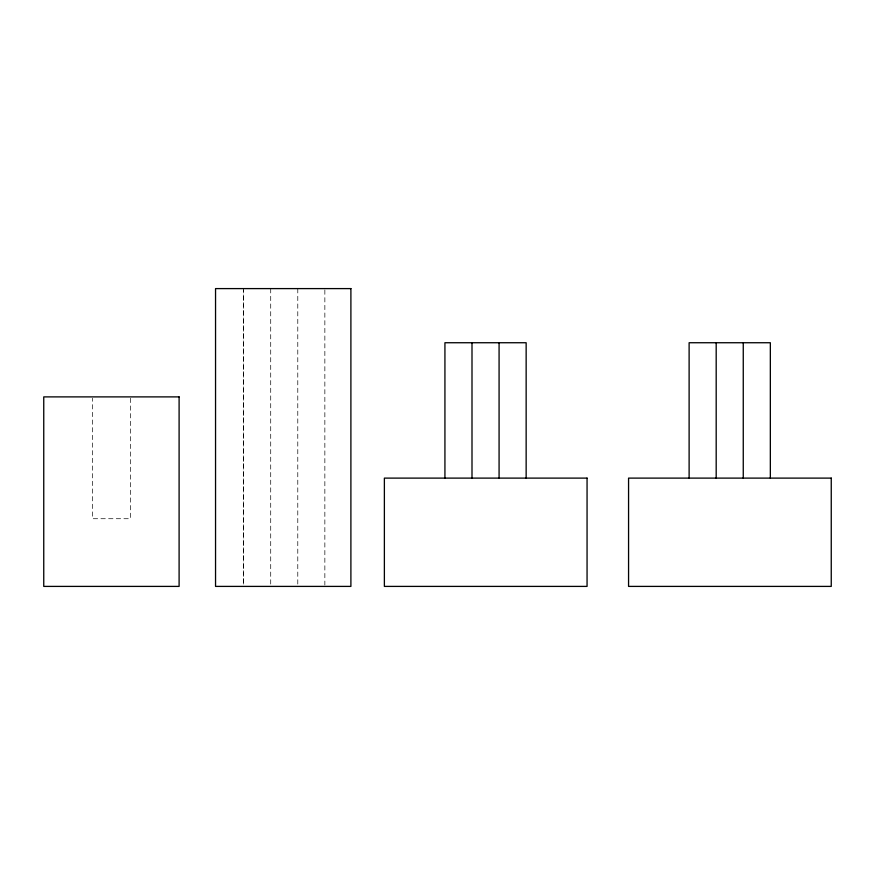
<?xml version="1.0" encoding="UTF-8"?>
<svg xmlns="http://www.w3.org/2000/svg" width="875" height="875" viewBox="0 0 875 875"><rect width="100%" height="100%" fill="white"/><g stroke="black" fill="none" stroke-linecap="round" stroke-linejoin="round"><path stroke-width="0.66" stroke-dasharray="4.38 3.28" d="M243.502 288.597L243.633 585.036L243.633 289.964M324.855 289.964L324.855 585.036M297.784 288.597L297.784 585.036M270.714 288.597L270.714 585.036M130.375 398.245L130.375 518.722L92.477 518.722L92.477 398.245"/><path stroke-width="1.31" d="M770.339 478.111L770.339 342.738L689.117 342.738L689.117 478.111M743.258 342.738L743.258 478.111M716.188 342.738L716.188 478.111M526.148 478.111L526.148 342.738L444.927 342.738L444.927 478.111M499.078 342.738L499.078 478.111M471.997 342.738L471.997 478.111M350.897 288.597L215.545 288.597L215.545 586.403L350.897 586.403L350.897 288.597M179.102 396.889L43.75 396.889L43.75 586.403L179.102 586.403L179.102 396.889M587.059 478.111L384.377 478.111L384.377 586.403L587.059 586.403L587.059 478.111M831.25 478.111L628.567 478.111L628.567 586.403L831.25 586.403L831.25 478.111"/></g></svg>
